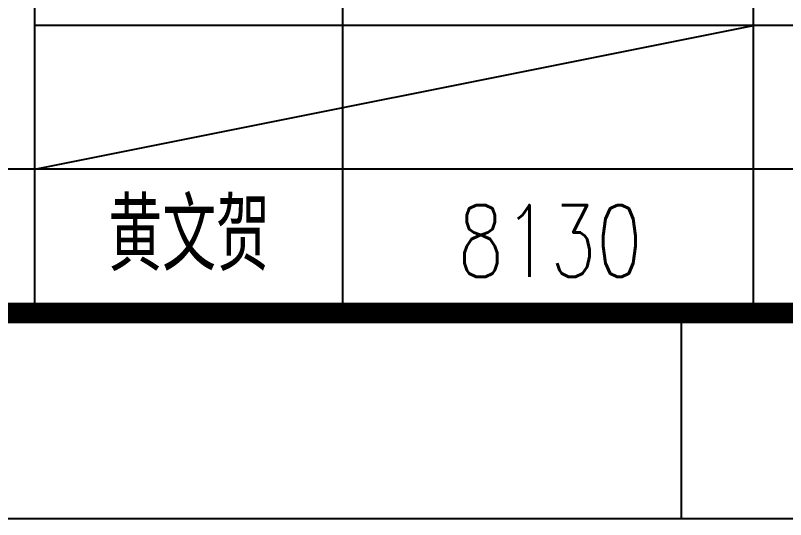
# Model space of a CAD drawing. Extents: x 38792 to 68517, y 3084 to 24109.
# Drawn here: x 59458 to 61333, y 3094 to 4321 of the extents above; entities that cross this region are included whole.
import ezdxf
from ezdxf.enums import TextEntityAlignment as Align

# ---------------------------------------------------------------- set-up
doc = ezdxf.new("R2010")
doc.units = 0
doc.header["$LTSCALE"] = 300
doc.header["$MEASUREMENT"] = 0
doc.layers.get('0').update_dxf_attribs({"color": 8, "linetype": 'CONTINUOUS'})
doc.layers.add('CON2', color=8, linetype='CONTINUOUS')
doc.styles.add('HZ', font='geditxt.shx', dxfattribs={"width": 0.75, "height": 250, "bigfont": 'hztxt1.shx'})
doc.styles.add('TK', font='geditxt.shx', dxfattribs={"width": 0.75, "bigfont": 'hztxt1.shx'})

# ---------------------------------------------------------------- blocks, each defined once
blk = doc.blocks.new('GEDI_WK_A2')
at = {"color": 3}
blk.add_line((445.5, 0), (445.5, 10), dxfattribs=at)
for points, const_width in [([(0, 0), (594, 0), (594, 420), (0, 420)], 0.1), ([(25, 10), (584, 10), (584, 410), (25, 410)], 1)]:
    blk.add_lwpolyline(points, close=True, dxfattribs=dict(at, const_width=const_width))
blk = doc.blocks.new('GEDI_TQ_2012')
at = {"color": 2}
for p, q in [((-170, 0), (-170, 28)), ((-155, 0), (-155, 28)), ((-135, 0), (-135, 28)), ((0, 14), (-170, 14)), ((0, 7), (-180, 7))]:
    blk.add_line(p, q, dxfattribs=at)
at = {"color": 7}
blk.add_line((0, 0), (-180, 0), dxfattribs=at)
blk = doc.blocks.new('CEEC_TK_A2')
for name, p in [('GEDI_WK_A2', (0, 0)), ('GEDI_TQ_2012', (584, 10))]:
    blk.add_blockref(name, p)
at = {"style": 'TK', "width": 0.85}
for tag, height, p in [('PROJECTNAME', 4.75, (529, 44)), ('PHASE', 4, (571, 44)), ('DRAWINGNAME', 4.75, (539, 31))]:
    blk.add_attdef(tag, text='', height=height, dxfattribs=at).set_placement(p, align=Align.MIDDLE_CENTER)
for tag, p, height in [('APPROVE', (416, 32.75), 3.5), ('DESIGN', (461, 32.75), 3.5), ('REVIEW1', (416, 25.75), 3.5), ('DRAW', (461, 25.75), 3.5), ('REVIEW2', (416, 18.75), 3.5), ('PROPORTION', (461, 18.75), 3.5), ('DRAWINGNUMBER', (511, 18.5), 4), ('CHECK', (416, 11.75), 3.5), ('DATE', (461, 11.75), 3.5), ('VERSION', (577, 11.75), 3.5)]:
    blk.add_attdef(tag, p, '', height=height, dxfattribs=at)

msp = doc.modelspace()

# ---------------------------------------------------------------- linework, layer by layer
at = {"layer": 'CON2', "color": 0}
msp.add_line((59504.95371, 3946.08958), (61254.95371, 4296.08958), dxfattribs=at)

# ---------------------------------------------------------------- block references
at = {"layer": 'CON2', "color": 0, "xscale": 50, "yscale": 50, "zscale": 50}
msp.add_blockref('CEEC_TK_A2', (38804.95372, 3096.08957), dxfattribs=at)

# ---------------------------------------------------------------- texts
at = {"color": 7, "style": 'HZ', "width": 0.75}
msp.add_text('8130', height=175, dxfattribs=at).set_placement((60534.89858, 3684.05649))
at = {"color": 7, "insert": (59684.08869, 3873.92552), "char_height": 175, "width": 567.3720472, "attachment_point": 1, "style": 'HZ'}
msp.add_mtext('黄文贺', dxfattribs=at)

doc.saveas('drawing.dxf')
